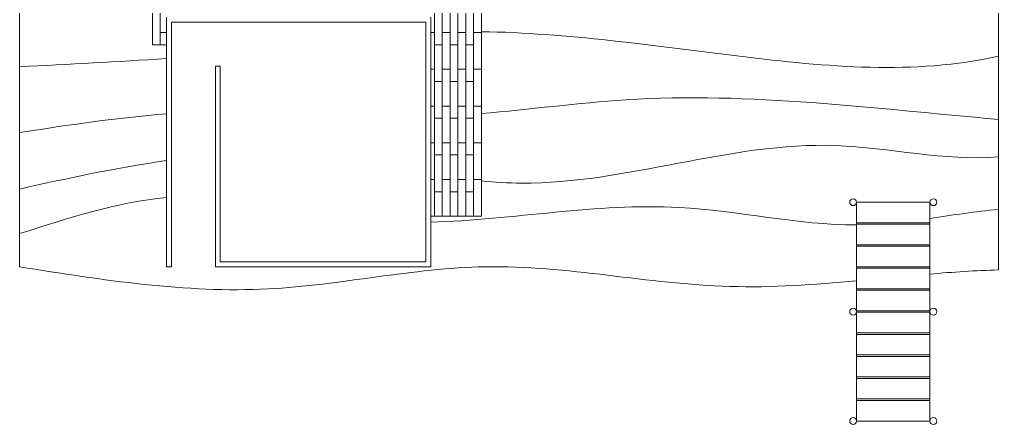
# Model space of a CAD drawing. Header units: millimetres. Extents: x 19901 to 32113, y 13732 to 21214.
# Drawn here: x 26358 to 28358, y 15617 to 16444 of the extents above; entities that cross this region are included whole.
import ezdxf

# ---------------------------------------------------------------- set-up
doc = ezdxf.new("R2010")
doc.units = ezdxf.units.MM
doc.layers.get('0').update_dxf_attribs({"lineweight": 18})
doc.layers.add('ACQUA - water hatch', color=7, linetype='Continuous', lineweight=5, true_color=0x0f87ff)
for name, color, linetype, lineweight in [('curve di livello', 6, 'Continuous', 9), ('pavimentazione esterna', 51, 'Continuous', 15), ('Wall', 7, 'Continuous', 20)]:
    doc.layers.add(name, color=color, linetype=linetype, lineweight=lineweight)

msp = doc.modelspace()

# ---------------------------------------------------------------- linework, layer by layer
for p, q in [((28357.7, 17939.2), (28357.7, 15932.9)), ((26357.6, 16471.9), (26357.6, 16347.9)), ((26357.6, 16347.9), (26357.6, 16213.6)), ((26357.6, 16213.6), (26357.6, 16098.1)), ((26357.6, 16098.1), (26357.6, 16006.9)), ((26357.6, 16006.9), (26357.7, 15939.2))]:
    msp.add_line(p, q)
at = {"layer": 'ACQUA - water hatch'}
msp.add_open_spline([(26768.8, 15949.2), (26768.4, 15949.3), (26768.1, 15949.4), (26767.7, 15949.5)], degree=3, dxfattribs=at)
at = {"layer": 'curve di livello'}
for points, knots in [([(27301.2, 16515.3), (27384.8, 16523.3), (27738, 16579.4), (28113, 16429.8), (28357.6, 16538.4), (28357.6, 16538.4), (28357.6, 16538.4), (28357.6, 16538.4), (28357.6, 16538.4), (28357.7, 16538.4), (28357.7, 16538.4)], [948.136507, 948.136507, 948.136507, 948.136507, 1199.951019, 2002.883229, 2002.883229, 2002.883229, 2002.885334, 2002.885334, 2002.885334, 2002.970377, 2002.970377, 2002.970377, 2002.970377]), ([(27301.2, 16419.5), (27476.1, 16417), (27827.6, 16364.8), (28185.6, 16330.7), (28357.6, 16369.4), (28357.6, 16369.4), (28357.6, 16369.4), (28357.6, 16369.4), (28357.6, 16369.4), (28357.7, 16369.4), (28357.7, 16369.4)], [947.742027, 947.742027, 947.742027, 947.742027, 1475.410206, 2004.14526, 2004.14526, 2004.14526, 2004.146467, 2004.146467, 2004.146467, 2004.226908, 2004.226908, 2004.226908, 2004.226908]), ([(27301.2, 16252.4), (27399.7, 16260.2), (27750.6, 16309.8), (28104.5, 16262.2), (28357.6, 16240.4), (28357.6, 16240.4), (28357.6, 16240.4), (28357.6, 16240.4), (28357.6, 16240.4), (28357.7, 16240.4), (28357.7, 16240.4)], [946.255727, 946.255727, 946.255727, 946.255727, 1242.735896, 2004.889476, 2004.889476, 2004.889476, 2004.889607, 2004.889607, 2004.889607, 2004.969426, 2004.969426, 2004.969426, 2004.969426]), ([(27301.2, 16114.5), (27328.5, 16111.9), (27569.5, 16097.8), (27920.2, 16238.6), (28246.9, 16154.4), (28357.7, 16164.1), (28357.7, 16164.1), (28357.7, 16164.1), (28357.7, 16164.1), (28357.7, 16164.1), (28357.7, 16164.1), (28357.7, 16164.1)], [950.943563, 950.943563, 950.943563, 950.943563, 1033.490488, 1679.853616, 2013.397423, 2013.397423, 2013.397423, 2013.399494, 2013.399494, 2013.399494, 2013.420108, 2013.420108, 2013.420108, 2013.420108]), ([(27197.7, 16030.3), (27366.5, 16035.1), (27657.8, 16094.3), (27947.3, 16024.8), (28067.8, 16024.6)], [851.89565, 851.89565, 851.89565, 851.89565, 1359.236516, 1723.307966, 1723.307966, 1723.307966, 1723.307966]), ([(26357.7, 15939.2), (26527.2, 15912.3), (26844.7, 15861.8), (27327.3, 15975.9), (27728.4, 15884.3), (27981.3, 15902.7), (28067.8, 15910.6)], [0, 0, 0, 0, 510.207258, 955.712193, 1456.747415, 1716.625225, 1716.625225, 1716.625225, 1716.625225])]:
    msp.add_open_spline(points, degree=3, knots=knots, dxfattribs=at)
for points in [[(26357.6, 16347.9), (26457.7, 16352.9), (26557.7, 16357.9), (26657.7, 16364.7)], [(26357.6, 16213.6), (26457.5, 16228.7), (26557.4, 16243.8), (26657.7, 16251.6)], [(26357.6, 16098.1), (26457.6, 16120.2), (26557.6, 16142.2), (26657.7, 16156.1)], [(26357.6, 16006.9), (26457.5, 16039), (26557.3, 16071.1), (26657.7, 16080.5)], [(28217.8, 16038), (28264.3, 16044.8), (28310.9, 16052.5), (28357.7, 16056.3)], [(28217.8, 15924.4), (28264.4, 15928.4), (28311, 15931.6), (28357.7, 15932.9)]]:
    msp.add_open_spline(points, degree=3, dxfattribs=at)
at = {"layer": 'pavimentazione esterna'}
for p, q in [((26645.2, 16392.6), (26657.7, 16392.6)), ((27205.2, 16042.6), (27221.2, 16042.6)), ((27237.2, 16042.6), (27253.2, 16042.6)), ((27269.2, 16042.6), (27285.2, 16042.6))]:
    msp.add_line(p, q, dxfattribs=at)
for points in [[(26657.7, 16417.6), (26645.2, 16417.6), (26645.2, 16492.6)], [(27189.2, 16492.6), (27205.2, 16492.6), (27205.2, 16417.6), (27197.7, 16417.6)], [(27221.2, 16492.6), (27237.2, 16492.6), (27237.2, 16417.6), (27221.2, 16417.6), (27221.2, 16492.6)], [(27253.2, 16492.6), (27269.2, 16492.6), (27269.2, 16417.6), (27253.2, 16417.6), (27253.2, 16492.6)], [(27285.2, 16492.6), (27301.2, 16492.6), (27301.2, 16417.6), (27285.2, 16417.6), (27285.2, 16492.6)], [(26629.2, 16467.6), (26645.2, 16467.6), (26645.2, 16392.6), (26629.2, 16392.6), (26629.2, 16467.6)], [(27205.2, 16467.6), (27221.2, 16467.6), (27221.2, 16392.6), (27205.2, 16392.6), (27205.2, 16467.6)], [(27237.2, 16467.6), (27253.2, 16467.6), (27253.2, 16392.6), (27237.2, 16392.6), (27237.2, 16467.6)], [(27269.2, 16467.6), (27285.2, 16467.6), (27285.2, 16392.6), (27269.2, 16392.6), (27269.2, 16467.6)], [(27197.7, 16417.6), (27205.2, 16417.6), (27205.2, 16342.6), (27197.7, 16342.6)], [(27221.2, 16417.6), (27237.2, 16417.6), (27237.2, 16342.6), (27221.2, 16342.6), (27221.2, 16417.6)], [(27253.2, 16417.6), (27269.2, 16417.6), (27269.2, 16342.6), (27253.2, 16342.6), (27253.2, 16417.6)], [(27285.2, 16417.6), (27301.2, 16417.6), (27301.2, 16342.6), (27285.2, 16342.6), (27285.2, 16417.6)], [(27205.2, 16392.6), (27221.2, 16392.6), (27221.2, 16317.6), (27205.2, 16317.6), (27205.2, 16392.6)], [(27237.2, 16392.6), (27253.2, 16392.6), (27253.2, 16317.6), (27237.2, 16317.6), (27237.2, 16392.6)], [(27269.2, 16392.6), (27285.2, 16392.6), (27285.2, 16317.6), (27269.2, 16317.6), (27269.2, 16392.6)], [(27197.7, 16342.6), (27205.2, 16342.6), (27205.2, 16267.6), (27197.7, 16267.6)], [(27221.2, 16342.6), (27237.2, 16342.6), (27237.2, 16267.6), (27221.2, 16267.6), (27221.2, 16342.6)], [(27253.2, 16342.6), (27269.2, 16342.6), (27269.2, 16267.6), (27253.2, 16267.6), (27253.2, 16342.6)], [(27285.2, 16342.6), (27301.2, 16342.6), (27301.2, 16267.6), (27285.2, 16267.6), (27285.2, 16342.6)], [(27205.2, 16317.6), (27221.2, 16317.6), (27221.2, 16242.6), (27205.2, 16242.6), (27205.2, 16317.6)], [(27237.2, 16317.6), (27253.2, 16317.6), (27253.2, 16242.6), (27237.2, 16242.6), (27237.2, 16317.6)], [(27269.2, 16317.6), (27285.2, 16317.6), (27285.2, 16242.6), (27269.2, 16242.6), (27269.2, 16317.6)], [(27197.7, 16267.6), (27205.2, 16267.6), (27205.2, 16192.6), (27197.7, 16192.6)], [(27221.2, 16267.6), (27237.2, 16267.6), (27237.2, 16192.6), (27221.2, 16192.6), (27221.2, 16267.6)], [(27253.2, 16267.6), (27269.2, 16267.6), (27269.2, 16192.6), (27253.2, 16192.6), (27253.2, 16267.6)], [(27285.2, 16267.6), (27301.2, 16267.6), (27301.2, 16192.6), (27285.2, 16192.6), (27285.2, 16267.6)], [(27205.2, 16242.6), (27221.2, 16242.6), (27221.2, 16167.6), (27205.2, 16167.6), (27205.2, 16242.6)], [(27237.2, 16242.6), (27253.2, 16242.6), (27253.2, 16167.6), (27237.2, 16167.6), (27237.2, 16242.6)], [(27269.2, 16242.6), (27285.2, 16242.6), (27285.2, 16167.6), (27269.2, 16167.6), (27269.2, 16242.6)], [(27197.7, 16192.6), (27205.2, 16192.6), (27205.2, 16117.6), (27197.7, 16117.6)], [(27221.2, 16192.6), (27237.2, 16192.6), (27237.2, 16117.6), (27221.2, 16117.6), (27221.2, 16192.6)], [(27253.2, 16192.6), (27269.2, 16192.6), (27269.2, 16117.6), (27253.2, 16117.6), (27253.2, 16192.6)], [(27285.2, 16192.6), (27301.2, 16192.6), (27301.2, 16117.6), (27285.2, 16117.6), (27285.2, 16192.6)], [(27205.2, 16167.6), (27221.2, 16167.6), (27221.2, 16092.6), (27205.2, 16092.6), (27205.2, 16167.6)], [(27237.2, 16167.6), (27253.2, 16167.6), (27253.2, 16092.6), (27237.2, 16092.6), (27237.2, 16167.6)], [(27269.2, 16167.6), (27285.2, 16167.6), (27285.2, 16092.6), (27269.2, 16092.6), (27269.2, 16167.6)], [(27197.7, 16117.6), (27205.2, 16117.6), (27205.2, 16042.6), (27197.7, 16042.6)], [(27221.2, 16117.6), (27237.2, 16117.6), (27237.2, 16042.6), (27221.2, 16042.6), (27221.2, 16117.6)], [(27253.2, 16117.6), (27269.2, 16117.6), (27269.2, 16042.6), (27253.2, 16042.6), (27253.2, 16117.6)], [(27285.2, 16117.6), (27301.2, 16117.6), (27301.2, 16042.6), (27285.2, 16042.6), (27285.2, 16117.6)]]:
    msp.add_lwpolyline(points, dxfattribs=at)
at = {"layer": 'Wall'}
for p, q in [((26657.7, 15939.2), (26657.7, 16449.2)), ((27197.7, 16449.2), (27197.7, 15939.2)), ((26667.7, 15939.2), (26667.7, 16439.2)), ((26667.7, 16439.2), (27187.7, 16439.2)), ((27187.7, 16439.2), (27187.7, 15949.2)), ((26757.7, 16349.2), (26767.7, 16349.2)), ((26757.7, 15939.2), (26757.7, 16349.2)), ((26767.7, 15949.2), (26767.7, 16349.2)), ((28217.8, 16071.2), (28067.8, 16071.2)), ((28067.8, 15624.2), (28067.8, 16071.2)), ((28217.8, 15624.2), (28217.8, 16071.2)), ((28217.8, 16029.2), (28067.8, 16029.2)), ((28217.8, 16026.2), (28067.8, 16026.2)), ((28217.8, 15984.2), (28067.8, 15984.2)), ((28217.8, 15981.2), (28067.8, 15981.2)), ((27187.7, 15949.2), (26767.7, 15949.2)), ((26657.7, 15939.2), (26667.7, 15939.2)), ((26757.7, 15939.2), (27197.7, 15939.2)), ((28217.8, 15939.2), (28067.8, 15939.2)), ((28217.8, 15936.2), (28067.8, 15936.2)), ((28217.8, 15894.2), (28067.8, 15894.2)), ((28217.8, 15891.2), (28067.8, 15891.2)), ((28217.8, 15849.2), (28067.8, 15849.2)), ((28067.8, 15846.2), (28217.8, 15846.2)), ((28067.8, 15804.2), (28217.8, 15804.2)), ((28067.8, 15801.2), (28217.8, 15801.2)), ((28067.8, 15759.2), (28217.8, 15759.2)), ((28067.8, 15756.2), (28217.8, 15756.2)), ((28067.8, 15714.2), (28217.8, 15714.2)), ((28067.8, 15711.2), (28217.8, 15711.2)), ((28067.8, 15669.2), (28217.8, 15669.2)), ((28067.8, 15666.2), (28217.8, 15666.2)), ((28067.8, 15624.2), (28217.8, 15624.2))]:
    msp.add_line(p, q, dxfattribs=at)
for centre in [(28060.8, 16071.2), (28224.8, 16071.2), (28060.8, 15847.7), (28224.8, 15847.7), (28060.8, 15624.2), (28224.8, 15624.2)]:
    msp.add_circle(centre, 7, dxfattribs=at)

doc.saveas('drawing.dxf')
